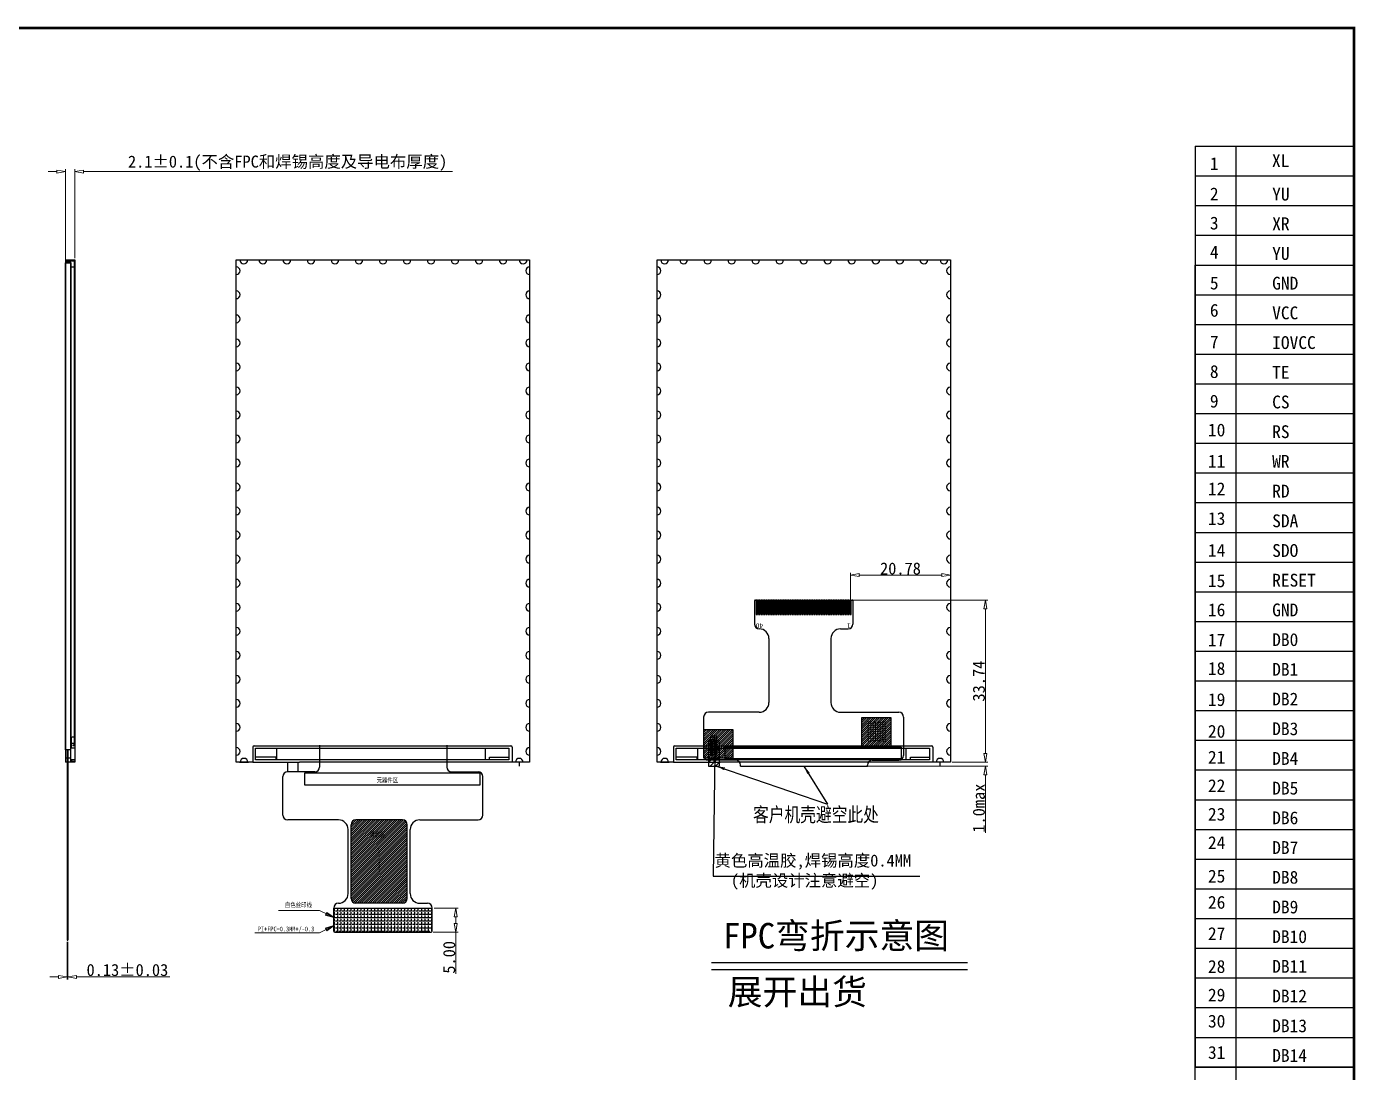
# Model space of a CAD drawing. Extents: x 976 to 1424, y -742 to -407.
# Drawn here: x 1146.9 to 1423.5, y -624.9 to -407.3 of the extents above; entities that cross this region are included whole.
import ezdxf

# ---------------------------------------------------------------- set-up
doc = ezdxf.new("R2010")
doc.units = 0
doc.header["$LTSCALE"] = 23.1
doc.header["$MEASUREMENT"] = 0
doc.layers.get('0').update_dxf_attribs({"linetype": 'CONTINUOUS'})
doc.layers.get('Defpoints').update_dxf_attribs({"linetype": 'CONTINUOUS'})
for name, color, linetype in [('bl', 7, 'CONTINUOUS'), ('DIM', 4, 'CONTINUOUS'), ('FPC 外形', 42, 'CONTINUOUS'), ('图框', 7, 'CONTINUOUS')]:
    doc.layers.add(name, color=color, linetype=linetype)
doc.layers.add('标注', color=3, linetype='CONTINUOUS', lineweight=9)
doc.styles.add('DIM', font='complex.shx')
doc.styles.add('ROMANS', font='')
doc.styles.get("Standard").update_dxf_attribs({"font": 'txt', "width": 0.8})
doc.styles.add('txt', font='txt.shx', dxfattribs={"width": 0.8})
doc.styles.add('仿宋', font='', dxfattribs={"height": 2.5})
doc.styles.add('宋', font='')
doc.styles.add('宋体', font='')
doc.styles.add('工程', font='gbenor.shx', dxfattribs={"width": 1.25, "bigfont": 'gbcbig.shx'})
doc.styles.get('ROMANS').set_extended_font_data('SimSun')
doc.styles.get('仿宋').set_extended_font_data('宋体')
doc.styles.get('宋').set_extended_font_data('宋体')
doc.styles.get('宋体').set_extended_font_data('宋体')
doc.dimstyles.new('BILL', dxfattribs={"dimtxt": 1.5, "dimasz": 1.5, "dimexe": 0.625, "dimexo": 0.625, "dimtad": 0, "dimzin": 1, "dimdsep": 46, "dimtxsty": 'ROMANS', "dimcen": 1, "dimclrd": 4, "dimclre": 4, "dimadec": 0, "dimazin": 0, "dimtfac": 1, "dimtmove": 0, "dimatfit": 3, "dimfxl": 0, "dimtolj": 1, "dimlwd": -1, "dimarcsym": 0})
doc.dimstyles.new('标准', dxfattribs={"dimtxt": 3, "dimasz": 1.8, "dimexe": 0.5, "dimexo": 0.4, "dimgap": 0.1, "dimtad": 1, "dimzin": 1, "dimdsep": 46, "dimtxsty": '工程', "dimblk": 'CLOSEDBLANK', "dimcen": 0.09, "dimclrd": 3, "dimclre": 3, "dimclrt": 3, "dimadec": 0, "dimazin": 0, "dimtfac": 1, "dimtofl": 0, "dimtmove": 0, "dimatfit": 3, "dimldrblk": 'CLOSEDBLANK', "dimfxl": 0, "dimtolj": 1, "dimlwd": 0, "dimlwe": 0, "dimarcsym": 0})
pattern_1 = [(45, (1450.7618, 2430.3391), (-0.561266, 0.561266), [])]

# ---------------------------------------------------------------- blocks, each defined once
blk = doc.blocks.new('_ClosedBlank')
at = {"color": 0, "linetype": 'ByBlock', "lineweight": -2}
for p, q in [((-1, 0.17), (0, 0)), ((-1, 0.17), (-1, -0.17)), ((0, 0), (-1, -0.17))]:
    blk.add_line(p, q, dxfattribs=at)
blk = doc.blocks.new('*D49')
at = {"lineweight": 0, "transparency": 16777216}
for p, q in [((1155.02, -455.92), (1155.02, -436.93)), ((1157.02, -455.42), (1157.02, -436.93)), ((1153.22, -437.43), (1151.42, -437.43)), ((1158.82, -437.43), (1235.56, -437.43))]:
    blk.add_line(p, q, dxfattribs=at)
at = {"layer": 'Defpoints', "color": 0, "transparency": 16777216}
for p in [(1155.02, -437.43), (1157.02, -455.82), (1155.02, -456.32)]:
    blk.add_point(p, dxfattribs=at)
at = {"lineweight": 0, "transparency": 16777216, "xscale": 1.8, "yscale": 1.8, "zscale": 1.8}
blk.add_blockref('_ClosedBlank', (1155.02, -437.43), dxfattribs=at)
at = {"lineweight": 0, "transparency": 16777216, "xscale": 1.8, "yscale": 1.8, "zscale": 1.8, "rotation": 180}
blk.add_blockref('_ClosedBlank', (1157.02, -437.43), dxfattribs=at)
at = {"transparency": 16777216, "insert": (1201.27, -435.68), "char_height": 2.5, "attachment_point": 5, "style": '仿宋'}
blk.add_mtext('\\A1;2.1%%p0.1(不含FPC和焊锡高度及导电布厚度)', dxfattribs=at)
blk = doc.blocks.new('*D36')
at = {"lineweight": 0, "transparency": 16777216}
for p, q in [((1346.49, -558.51), (1346.49, -556.71)), ((1321.63, -561.11), (1346.99, -561.11)), ((1339.67, -560.31), (1346.99, -560.31)), ((1346.49, -562.91), (1346.49, -575.02))]:
    blk.add_line(p, q, dxfattribs=at)
at = {"layer": 'Defpoints', "color": 0, "transparency": 16777216}
for p in [(1321.23, -561.11), (1339.27, -560.31), (1346.49, -561.11)]:
    blk.add_point(p, dxfattribs=at)
at = {"lineweight": 0, "transparency": 16777216, "xscale": 1.8, "yscale": 1.8, "zscale": 1.8}
for p, rotation in [((1346.49, -560.31), 270), ((1346.49, -561.11), 90)]:
    blk.add_blockref('_ClosedBlank', p, dxfattribs=dict(at, rotation=rotation))
at = {"transparency": 16777216, "insert": (1345.14, -569.87), "char_height": 2.5, "attachment_point": 5, "rotation": 90, "style": '仿宋'}
blk.add_mtext('\\A1;1.0max', dxfattribs=at)
blk = doc.blocks.new('*D40')
at = {"lineweight": 0, "transparency": 16777216}
for p, q in [((1155.41, -597.71), (1155.41, -605.5)), ((1155.54, -597.71), (1155.54, -605.5)), ((1153.61, -605), (1151.81, -605)), ((1157.34, -605), (1176.73, -605))]:
    blk.add_line(p, q, dxfattribs=at)
at = {"layer": 'Defpoints', "color": 0, "transparency": 16777216}
for p in [(1155.41, -597.31), (1155.54, -597.31), (1155.54, -605)]:
    blk.add_point(p, dxfattribs=at)
at = {"lineweight": 0, "transparency": 16777216, "xscale": 1.8, "yscale": 1.8, "zscale": 1.8}
blk.add_blockref('_ClosedBlank', (1155.41, -605), dxfattribs=at)
at = {"lineweight": 0, "transparency": 16777216, "xscale": 1.8, "yscale": 1.8, "zscale": 1.8, "rotation": 180}
blk.add_blockref('_ClosedBlank', (1155.54, -605), dxfattribs=at)
at = {"transparency": 16777216, "insert": (1167.93, -603.56), "char_height": 2.5, "attachment_point": 5, "style": '仿宋'}
blk.add_mtext('\\A1;0.13%%p0.03', dxfattribs=at)
blk = doc.blocks.new('*D120')
at = {"lineweight": 0, "transparency": 16777216}
for p, q in [((1231.77, -590.65), (1236.75, -590.65)), ((1236.25, -592.45), (1236.25, -593.85)), ((1231.57, -595.65), (1236.75, -595.65)), ((1236.25, -595.65), (1236.25, -604.37))]:
    blk.add_line(p, q, dxfattribs=at)
at = {"layer": 'Defpoints', "color": 0, "transparency": 16777216}
for p in [(1231.37, -590.65), (1236.25, -590.65), (1231.17, -595.65)]:
    blk.add_point(p, dxfattribs=at)
at = {"lineweight": 0, "transparency": 16777216, "xscale": 1.8, "yscale": 1.8, "zscale": 1.8}
for p, rotation in [((1236.25, -590.65), 90), ((1236.25, -595.65), 270)]:
    blk.add_blockref('_ClosedBlank', p, dxfattribs=dict(at, rotation=rotation))
at = {"transparency": 16777216, "insert": (1234.9, -600.91), "char_height": 2.5, "attachment_point": 5, "rotation": 90, "style": '仿宋'}
blk.add_mtext('\\A1;5.00', dxfattribs=at)
blk = doc.blocks.new('*D151')
at = {"lineweight": 0, "transparency": 16777216}
for p, q in [((1318.98, -526.57), (1346.99, -526.57)), ((1346.49, -528.37), (1346.49, -558.51)), ((1339.61, -560.31), (1346.99, -560.31))]:
    blk.add_line(p, q, dxfattribs=at)
at = {"layer": 'Defpoints', "color": 0, "transparency": 16777216}
for p in [(1318.58, -526.57), (1339.21, -560.31), (1346.49, -560.31)]:
    blk.add_point(p, dxfattribs=at)
at = {"lineweight": 0, "transparency": 16777216, "xscale": 1.8, "yscale": 1.8, "zscale": 1.8}
for p, rotation in [((1346.49, -526.57), 90), ((1346.49, -560.31), 270)]:
    blk.add_blockref('_ClosedBlank', p, dxfattribs=dict(at, rotation=rotation))
at = {"transparency": 16777216, "insert": (1345.14, -543.44), "char_height": 2.5, "attachment_point": 5, "rotation": 90, "style": '仿宋'}
blk.add_mtext('\\A1;33.74', dxfattribs=at)
blk = doc.blocks.new('*D152')
at = {"lineweight": 0, "transparency": 16777216}
for p, q in [((1318.43, -529.17), (1318.43, -520.88)), ((1320.23, -521.38), (1337.41, -521.38)), ((1339.21, -529.17), (1339.21, -520.88))]:
    blk.add_line(p, q, dxfattribs=at)
at = {"layer": 'Defpoints', "color": 0, "transparency": 16777216}
for p in [(1339.21, -521.38), (1318.43, -529.57), (1339.21, -529.57)]:
    blk.add_point(p, dxfattribs=at)
at = {"lineweight": 0, "transparency": 16777216, "xscale": 1.8, "yscale": 1.8, "zscale": 1.8, "rotation": 180}
blk.add_blockref('_ClosedBlank', (1318.43, -521.38), dxfattribs=at)
at = {"lineweight": 0, "transparency": 16777216, "xscale": 1.8, "yscale": 1.8, "zscale": 1.8}
blk.add_blockref('_ClosedBlank', (1339.21, -521.38), dxfattribs=at)
at = {"transparency": 16777216, "insert": (1328.82, -520.03), "char_height": 2.5, "attachment_point": 5, "style": '仿宋'}
blk.add_mtext('\\A1;20.78', dxfattribs=at)

msp = doc.modelspace()

# ---------------------------------------------------------------- hatches: boundary and pattern name
h = msp.add_hatch()
h.set_pattern_fill('ANSI31', color=256, scale=0.1)
h.set_pattern_definition([(45, (-55.78626, -1856.3553), (-0.224506403, 0.224506403), [])])
h.paths.add_polyline_path([(1320.804, -551.01), (1326.804, -551.01), (1326.804, -557.01), (1320.804, -557.01)])
h = msp.add_hatch()
h.set_pattern_fill('ANSI31', color=256, scale=0.1)
h.set_pattern_definition([(45, (-88.66074, -1858.845), (-0.224506403, 0.224506403), [])])
h.paths.add_polyline_path([(1287.93, -553.5), (1293.93, -553.5), (1293.93, -559.5), (1287.93, -559.5)])
at = {"linetype": 'ByBlock'}
h = msp.add_hatch(dxfattribs=at)
h.set_pattern_fill('ANSI31', color=256, scale=0.1)
h.set_pattern_definition([(45, (-3336.44462, -2388.01667), (-0.224506403, 0.224506403), [])])
h.paths.add_polyline_path([(1218.017, -576.465), (1221.93, -576.465), (1221.93, -574.543), (1218.017, -574.543)], flags=24)
edge = h.paths.add_edge_path()
edge.add_arc((1215.467, -573.311), 1, 90, 180)
edge.add_line((1214.467, -573.311), (1214.467, -588.651))
edge.add_arc((1215.467, -588.651), 1, 180, 270)
edge.add_line((1215.467, -589.651), (1225.179, -589.651))
edge.add_arc((1225.179, -588.651), 1, 270, 360)
edge.add_line((1226.179, -588.651), (1226.179, -573.311))
edge.add_arc((1225.179, -573.311), 1, 360, 450)
edge.add_line((1225.179, -572.311), (1215.467, -572.311))
at = {"linetype": 'Continuous'}
h = msp.add_hatch(dxfattribs=at)
h.set_pattern_fill('ANGLE', color=256, scale=0.1, angle=360, style=0)
h.set_pattern_definition([(180, (5232.2791, -1098.42975), (2e-16, 0.6985), [0.508, -0.1905]), (90, (5232.2791, -1098.42975), (0.6985, -1e-16), [0.508, -0.1905])])
edge = h.paths.add_edge_path()
edge.add_line((1231.367, -590.651), (1231.367, -595.447))
edge.add_arc((1228.208, -573.652), 22.023, 267.291, 278.24783, ccw=False)
edge.add_line((1227.167, -595.651), (1215.067, -595.651))
edge.add_arc((1213.983, -574.539), 21.14, 261.52257, 272.93861, ccw=False)
edge.add_line((1210.867, -595.447), (1210.867, -590.651))
edge.add_line((1210.867, -590.651), (1231.367, -590.651))
at = {"layer": 'bl'}
h = msp.add_hatch(dxfattribs=at)
h.set_pattern_fill('ANSI31', color=3, scale=0.25, style=0)
h.set_pattern_definition(pattern_1)
h.paths.add_polyline_path([(1289.352, -557.621), (1288.852, -557.621), (1288.852, -556.121, -0.4142136), (1289.152, -555.821), (1289.297, -555.821, 0.1688804), (1289.352, -555.979), (1289.352, -556.262, 0.3476767), (1289.352, -556.579)])
h = msp.add_hatch(dxfattribs=at)
h.set_pattern_fill('ANSI31', color=3, scale=0.25, style=0)
h.set_pattern_definition(pattern_1)
h.paths.add_polyline_path([(1290.152, -557.621), (1289.752, -557.621), (1289.752, -556.579, 0.3476767), (1289.752, -556.262), (1289.752, -555.979, 0.1688804), (1289.807, -555.821), (1290.097, -555.821, 0.1688804), (1290.152, -555.979), (1290.152, -556.662, 0.3476767), (1290.152, -556.979)])
h = msp.add_hatch(dxfattribs=at)
h.set_pattern_fill('ANSI31', color=3, scale=0.25, style=0)
h.set_pattern_definition(pattern_1)
h.paths.add_polyline_path([(1290.552, -556.979, 0.3476767), (1290.552, -556.662), (1290.552, -555.979, 0.1688804), (1290.607, -555.821), (1290.752, -555.821, -0.4142136), (1291.052, -556.121), (1291.052, -557.621), (1290.552, -557.621)])
h = msp.add_hatch(dxfattribs=at)
h.set_pattern_fill('ANSI31', color=3, scale=0.25, style=0)
h.set_pattern_definition(pattern_1)
h.paths.add_polyline_path([(1291.052, -561.111), (1288.852, -561.111), (1288.852, -559.477), (1291.052, -559.477)])
at = {"layer": 'DIM'}
h = msp.add_hatch(color=30, dxfattribs=at)
h.paths.add_polyline_path([(1289.752, -558.421), (1289.352, -558.421), (1289.352, -556.579, -0.3476767), (1289.352, -556.262), (1289.352, -555.979, -0.1688804), (1289.297, -555.821), (1289.427, -555.821, 1), (1289.677, -555.821), (1289.807, -555.821, -0.1688804), (1289.752, -555.979), (1289.752, -556.262, -0.3476767), (1289.752, -556.579)])
h.paths.add_polyline_path([(1289.677, -556.421, 1), (1289.427, -556.421, 1)], flags=16)
h = msp.add_hatch(color=30, dxfattribs=at)
h.paths.add_polyline_path([(1290.152, -556.979, -0.3476767), (1290.152, -556.662), (1290.152, -555.979, -0.1688804), (1290.097, -555.821), (1290.227, -555.821, 1), (1290.477, -555.821), (1290.607, -555.821, -0.1688804), (1290.552, -555.979), (1290.552, -556.662, -0.3476767), (1290.552, -556.979), (1290.552, -558.421), (1290.152, -558.421)])
h.paths.add_polyline_path([(1290.477, -556.821, 1), (1290.227, -556.821, 1)], flags=16)

# ---------------------------------------------------------------- linework, layer by layer
at = {"linetype": 'ByBlock'}
for p, q in [((1390.171, -432.148), (1390.171, -623.736)), ((1390.171, -432.148), (1423.231, -432.148)), ((1398.625, -432.148), (1398.625, -679.617)), ((1390.171, -438.328), (1423.231, -438.328)), ((1390.171, -444.509), (1423.231, -444.509)), ((1390.171, -450.689), (1423.231, -450.689)), ((1390.171, -456.869), (1423.231, -456.869)), ((1390.171, -456.869), (1423.231, -456.869)), ((1390.171, -679.617), (1390.171, -456.869)), ((1390.171, -463.049), (1423.231, -463.049)), ((1390.171, -469.23), (1423.231, -469.23)), ((1390.171, -475.41), (1423.231, -475.41)), ((1390.171, -481.59), (1423.231, -481.59)), ((1390.171, -487.77), (1423.231, -487.77)), ((1390.171, -493.951), (1423.231, -493.951)), ((1390.171, -500.131), (1423.231, -500.131)), ((1390.171, -506.311), (1423.231, -506.311)), ((1390.171, -512.491), (1423.231, -512.491)), ((1390.171, -518.672), (1423.231, -518.672)), ((1390.171, -524.852), (1423.231, -524.852)), ((1390.171, -531.032), (1423.231, -531.032)), ((1390.171, -537.212), (1423.231, -537.212)), ((1390.171, -543.393), (1423.231, -543.393)), ((1390.171, -549.573), (1423.231, -549.573)), ((1390.171, -555.753), (1423.231, -555.753)), ((1390.171, -561.933), (1423.231, -561.933)), ((1390.171, -568.114), (1423.231, -568.114)), ((1225.179, -572.311), (1215.467, -572.311)), ((1390.171, -574.294), (1423.231, -574.294)), ((1390.171, -580.474), (1423.231, -580.474)), ((1390.171, -586.654), (1423.231, -586.654)), ((1225.179, -589.651), (1215.467, -589.651)), ((1390.171, -592.835), (1423.231, -592.835)), ((1390.171, -599.015), (1423.231, -599.015)), ((1390.171, -599.015), (1423.231, -599.015)), ((1390.171, -605.195), (1423.231, -605.195)), ((1390.171, -611.375), (1423.231, -611.375)), ((1390.171, -617.556), (1423.231, -617.556)), ((1390.171, -623.736), (1423.231, -623.736)), ((1423.231, -623.736), (1390.171, -623.736))]:
    msp.add_line(p, q, dxfattribs=at)
for p, q in [((1404.534, -432.148), (1423.231, -432.148)), ((1405.26, -432.168), (1423.231, -432.168)), ((1155.018, -455.821), (1155.018, -560.311)), ((1155.018, -455.821), (1155.218, -455.821)), ((1156.128, -456.321), (1155.018, -456.321)), ((1156.068, -456.321), (1156.068, -554.621)), ((1156.128, -456.321), (1156.128, -554.621)), ((1156.868, -457.321), (1156.128, -457.321)), ((1156.128, -554.621), (1156.058, -555.121)), ((1156.058, -555.121), (1156.058, -560.161)), ((1156.238, -555.121), (1156.238, -557.401)), ((1156.868, -555.121), (1156.238, -555.121)), ((1157.018, -557.401), (1156.058, -557.401)), ((1156.868, -556.421), (1156.238, -556.421)), ((1157.018, -556.901), (1157.018, -560.311)), ((1194.587, -559.801), (1194.587, -557.401)), ((1194.587, -557.401), (1247.317, -557.401)), ((1247.317, -557.401), (1247.317, -559.801)), ((1282.154, -559.801), (1282.154, -557.401)), ((1282.154, -557.401), (1334.884, -557.401)), ((1334.884, -557.401), (1334.884, -559.801)), ((1156.058, -559.471), (1155.018, -559.471)), ((1157.018, -560.311), (1155.018, -560.311)), ((1157.018, -560.311), (1155.018, -560.311)), ((1157.018, -560.161), (1156.058, -560.161)), ((1156.308, -559.801), (1156.308, -560.311)), ((1157.018, -559.801), (1156.308, -559.801)), ((1249.468, -560.311), (1249.468, -561.111)), ((1337.036, -560.311), (1337.036, -561.111)), ((1289.512, -601.973), (1342.772, -601.973)), ((1289.512, -603.411), (1342.772, -603.411))]:
    msp.add_line(p, q)
at = {"color": 0}
for p, q in [((1194.012, -560.311), (1203.727, -560.311)), ((1198.922, -559.271), (1194.587, -559.271)), ((1247.317, -559.801), (1194.587, -559.801)), ((1203.727, -560.211), (1237.987, -560.211)), ((1203.727, -560.311), (1203.727, -560.211)), ((1248.017, -560.311), (1237.987, -560.311)), ((1243.312, -559.801), (1243.312, -559.271)), ((1243.312, -559.271), (1247.317, -559.271)), ((1281.58, -560.311), (1291.294, -560.311)), ((1286.489, -559.271), (1282.154, -559.271)), ((1334.884, -559.801), (1282.154, -559.801)), ((1291.294, -560.211), (1325.554, -560.211)), ((1291.294, -560.311), (1291.294, -560.211)), ((1335.584, -560.311), (1325.554, -560.311)), ((1330.879, -559.801), (1330.879, -559.271)), ((1330.879, -559.271), (1334.884, -559.271))]:
    msp.add_line(p, q, dxfattribs=at)
at = {"linetype": 'Continuous'}
for p, q in [((1214.467, -588.651), (1214.467, -573.311)), ((1226.179, -588.651), (1226.179, -573.311)), ((1210.867, -590.651), (1231.367, -590.651))]:
    msp.add_line(p, q, dxfattribs=at)
for points in [[(1320.804, -551.01), (1326.804, -551.01), (1326.804, -557.01), (1320.804, -557.01)], [(1287.93, -553.5), (1293.93, -553.5), (1293.93, -559.5), (1287.93, -559.5)], [(1199.061, -557.401), (1242.388, -557.401), (1242.388, -559.801), (1199.061, -559.801)], [(1286.628, -557.401), (1329.956, -557.401), (1329.956, -559.801), (1286.628, -559.801)]]:
    msp.add_lwpolyline(points, close=True)
at = {"color": 4}
for points in [[(1292.321, -557.201), (1328.935, -557.201), (1328.935, -559.601), (1292.321, -559.601)], [(1204.753, -565.021), (1241.367, -565.021), (1241.367, -562.621), (1204.753, -562.621)]]:
    msp.add_lwpolyline(points, close=True, dxfattribs=at)
at = {"color": 0}
for points in [[(1237.987, -560.311), (1237.987, -560.211)], [(1237.987, -560.311), (1237.987, -560.211)], [(1325.554, -560.311), (1325.554, -560.211)], [(1325.554, -560.311), (1325.554, -560.211)]]:
    msp.add_lwpolyline(points, dxfattribs=at)
at = {"const_width": 0.2}
msp.add_lwpolyline([(1210.867, -592.651), (1231.367, -592.651)], dxfattribs=at)
at = {"linetype": 'ByBlock'}
for centre, start, end in [((1215.467, -573.311), 90, 180), ((1225.179, -573.311), 0, 90), ((1215.467, -588.651), 180, 270), ((1225.179, -588.651), 270, 360)]:
    msp.add_arc(centre, 1, start, end, dxfattribs=at)
at = {"layer": 'bl', "color": 4}
for p, q in [((1155.218, -455.821), (1155.218, -455.971)), ((1155.218, -455.821), (1157.018, -455.821)), ((1155.218, -455.971), (1156.868, -455.971)), ((1156.868, -455.971), (1156.868, -556.751)), ((1157.018, -455.821), (1157.018, -556.901)), ((1190.587, -560.311), (1190.587, -455.821)), ((1190.587, -455.821), (1251.647, -455.821)), ((1251.647, -455.821), (1251.647, -560.311)), ((1278.154, -560.311), (1278.154, -455.821)), ((1278.154, -455.821), (1339.214, -455.821)), ((1339.214, -455.821), (1339.214, -560.311)), ((1156.868, -556.751), (1156.553, -556.751)), ((1156.553, -556.751), (1156.553, -556.901)), ((1157.018, -556.901), (1156.553, -556.901)), ((1194.012, -557.201), (1194.012, -560.311)), ((1194.312, -556.901), (1247.717, -556.901)), ((1248.017, -557.201), (1248.017, -560.311)), ((1281.58, -557.201), (1281.58, -560.311)), ((1281.88, -556.901), (1335.284, -556.901)), ((1335.584, -557.201), (1335.584, -560.311)), ((1194.012, -560.311), (1190.587, -560.311)), ((1194.012, -560.311), (1191.087, -560.311)), ((1191.287, -560.311), (1193.117, -560.311)), ((1194.012, -560.311), (1191.617, -560.311)), ((1251.647, -560.311), (1248.017, -560.311)), ((1281.58, -560.311), (1278.154, -560.311)), ((1281.58, -560.311), (1278.654, -560.311)), ((1278.854, -560.311), (1280.684, -560.311)), ((1281.58, -560.311), (1279.184, -560.311)), ((1339.214, -560.311), (1335.584, -560.311))]:
    msp.add_line(p, q, dxfattribs=at)
at = {"layer": 'bl', "color": 3}
for p, q in [((1288.852, -557.371), (1291.052, -557.371)), ((1288.852, -557.621), (1291.052, -557.621)), ((1288.852, -559.477), (1291.052, -559.477))]:
    msp.add_line(p, q, dxfattribs=at)
at = {"layer": 'bl'}
for p, q in [((1198.922, -559.801), (1198.922, -559.271)), ((1243.312, -559.801), (1243.312, -559.271)), ((1286.489, -559.801), (1286.489, -559.271)), ((1330.879, -559.801), (1330.879, -559.271))]:
    msp.add_line(p, q, dxfattribs=at)
at = {"layer": 'bl', "color": 4}
for centre, radius, start, end in [((1192.153, -455.821), 0.8, 180, 0), ((1196.117, -455.821), 0.8, 180, 0), ((1201.117, -455.821), 0.8, 180, 0), ((1206.117, -455.821), 0.8, 180, 0), ((1211.117, -455.821), 0.8, 180, 0), ((1216.117, -455.821), 0.8, 180, 0), ((1221.117, -455.821), 0.8, 180, 0), ((1226.117, -455.821), 0.8, 180, 0), ((1231.117, -455.821), 0.8, 180, 0), ((1236.117, -455.821), 0.8, 180, 0), ((1241.117, -455.821), 0.8, 180, 0), ((1246.117, -455.821), 0.8, 180, 0), ((1250.292, -455.821), 0.8, 180, 0), ((1279.721, -455.821), 0.8, 180, 0), ((1283.684, -455.821), 0.8, 180, 0), ((1288.684, -455.821), 0.8, 180, 0), ((1293.684, -455.821), 0.8, 180, 0), ((1298.684, -455.821), 0.8, 180, 0), ((1303.684, -455.821), 0.8, 180, 0), ((1308.684, -455.821), 0.8, 180, 0), ((1313.684, -455.821), 0.8, 180, 0), ((1318.684, -455.821), 0.8, 180, 0), ((1323.684, -455.821), 0.8, 180, 0), ((1328.684, -455.821), 0.8, 180, 0), ((1333.684, -455.821), 0.8, 180, 0), ((1337.86, -455.821), 0.8, 180, 0), ((1190.587, -458.066), 0.8, 270, 90), ((1251.647, -458.066), 0.8, 90, 270), ((1278.154, -458.066), 0.8, 270, 90), ((1339.214, -458.066), 0.8, 90, 270), ((1190.587, -463.066), 0.8, 270, 90), ((1251.647, -463.066), 0.8, 90, 270), ((1278.154, -463.066), 0.8, 270, 90), ((1339.214, -463.066), 0.8, 90, 270), ((1190.587, -468.066), 0.8, 270, 90), ((1251.647, -468.066), 0.8, 90, 270), ((1278.154, -468.066), 0.8, 270, 90), ((1339.214, -468.066), 0.8, 90, 270), ((1190.587, -473.066), 0.8, 270, 90), ((1251.647, -473.066), 0.8, 90, 270), ((1278.154, -473.066), 0.8, 270, 90), ((1339.214, -473.066), 0.8, 90, 270), ((1190.587, -478.066), 0.8, 270, 90), ((1251.647, -478.066), 0.8, 90, 270), ((1278.154, -478.066), 0.8, 270, 90), ((1339.214, -478.066), 0.8, 90, 270), ((1190.587, -483.066), 0.8, 270, 90), ((1251.647, -483.066), 0.8, 90, 270), ((1278.154, -483.066), 0.8, 270, 90), ((1339.214, -483.066), 0.8, 90, 270), ((1190.587, -488.066), 0.8, 270, 90), ((1251.647, -488.066), 0.8, 90, 270), ((1278.154, -488.066), 0.8, 270, 90), ((1339.214, -488.066), 0.8, 90, 270), ((1190.587, -493.066), 0.8, 270, 90), ((1251.647, -493.066), 0.8, 90, 270), ((1278.154, -493.066), 0.8, 270, 90), ((1339.214, -493.066), 0.8, 90, 270), ((1190.587, -498.066), 0.8, 270, 90), ((1251.647, -498.066), 0.8, 90, 270), ((1278.154, -498.066), 0.8, 270, 90), ((1339.214, -498.066), 0.8, 90, 270), ((1190.587, -503.066), 0.8, 270, 90), ((1251.647, -503.066), 0.8, 90, 270), ((1278.154, -503.066), 0.8, 270, 90), ((1339.214, -503.066), 0.8, 90, 270), ((1190.587, -508.066), 0.8, 270, 90), ((1251.647, -508.066), 0.8, 90, 270), ((1278.154, -508.066), 0.8, 270, 90), ((1339.214, -508.066), 0.8, 90, 270), ((1190.587, -513.066), 0.8, 270, 90), ((1251.647, -513.066), 0.8, 90, 270), ((1278.154, -513.066), 0.8, 270, 90), ((1339.214, -513.066), 0.8, 90, 270), ((1190.587, -518.066), 0.8, 270, 90), ((1251.647, -518.066), 0.8, 90, 270), ((1278.154, -518.066), 0.8, 270, 90), ((1339.214, -518.066), 0.8, 90, 270), ((1190.587, -523.066), 0.8, 270, 90), ((1251.647, -523.066), 0.8, 90, 270), ((1278.154, -523.066), 0.8, 270, 90), ((1339.214, -523.066), 0.8, 90, 270), ((1190.587, -528.066), 0.8, 270, 90), ((1251.647, -528.066), 0.8, 90, 270), ((1278.154, -528.066), 0.8, 270, 90), ((1339.214, -528.066), 0.8, 90, 270), ((1190.587, -533.066), 0.8, 270, 90), ((1251.647, -533.066), 0.8, 90, 270), ((1278.154, -533.066), 0.8, 270, 90), ((1339.214, -533.066), 0.8, 90, 270), ((1190.587, -538.066), 0.8, 270, 90), ((1251.647, -538.066), 0.8, 90, 270), ((1278.154, -538.066), 0.8, 270, 90), ((1339.214, -538.066), 0.8, 90, 270), ((1190.587, -543.066), 0.8, 270, 90), ((1251.647, -543.066), 0.8, 90, 270), ((1278.154, -543.066), 0.8, 270, 90), ((1339.214, -543.066), 0.8, 90, 270), ((1190.587, -548.066), 0.8, 270, 90), ((1251.647, -548.066), 0.8, 90, 270), ((1278.154, -548.066), 0.8, 270, 90), ((1339.214, -548.066), 0.8, 90, 270), ((1190.587, -553.066), 0.8, 270, 90), ((1251.647, -553.066), 0.8, 90, 270), ((1278.154, -553.066), 0.8, 270, 90), ((1339.214, -553.066), 0.8, 90, 270), ((1190.587, -558.066), 0.8, 270, 90), ((1194.312, -557.201), 0.3, 90, 180), ((1247.717, -557.201), 0.3, 0, 90), ((1251.647, -558.066), 0.8, 90, 270), ((1278.154, -558.066), 0.8, 270, 90), ((1281.88, -557.201), 0.3, 90, 180), ((1335.284, -557.201), 0.3, 0, 90), ((1339.214, -558.066), 0.8, 90, 270), ((1192.202, -560.311), 0.8, 0, 180), ((1249.482, -560.311), 0.8, 0, 180), ((1279.769, -560.311), 0.8, 0, 180), ((1337.049, -560.311), 0.8, 0, 180)]:
    msp.add_arc(centre, radius, start, end, dxfattribs=at)
at = {"layer": 'DIM', "color": 30}
for p, q in [((1289.152, -555.821), (1289.427, -555.821)), ((1289.427, -555.821), (1289.352, -555.821)), ((1289.807, -555.821), (1289.677, -555.821)), ((1289.677, -555.821), (1290.227, -555.821)), ((1289.807, -555.821), (1290.097, -555.821)), ((1290.227, -555.821), (1290.097, -555.821)), ((1290.602, -555.821), (1290.477, -555.821)), ((1290.477, -555.821), (1290.752, -555.821)), ((1155.408, -557.721), (1155.408, -597.307)), ((1155.538, -557.721), (1155.538, -597.307)), ((1207.942, -556.771), (1207.942, -561.311)), ((1234.392, -556.771), (1234.392, -561.311)), ((1288.852, -556.121), (1288.852, -561.111)), ((1289.352, -555.979), (1289.352, -556.262)), ((1289.352, -556.579), (1289.352, -558.421)), ((1289.352, -558.421), (1289.752, -558.421)), ((1289.752, -556.262), (1289.752, -555.979)), ((1289.752, -558.421), (1289.752, -556.579)), ((1290.152, -555.979), (1290.152, -556.662)), ((1290.152, -556.979), (1290.152, -558.421)), ((1290.152, -558.421), (1290.552, -558.421)), ((1290.552, -556.662), (1290.552, -555.979)), ((1290.552, -558.421), (1290.552, -556.979)), ((1291.052, -556.121), (1291.052, -561.111)), ((1201.284, -562.311), (1201.284, -560.311)), ((1203.484, -562.311), (1203.484, -560.311)), ((1294.509, -559.911), (1288.852, -559.911)), ((1288.852, -561.111), (1291.052, -561.111)), ((1295.509, -561.111), (1295.509, -560.911)), ((1295.509, -561.111), (1321.959, -561.111)), ((1321.959, -561.111), (1321.959, -560.911)), ((1322.959, -559.911), (1328.474, -559.911)), ((1206.942, -562.311), (1201.284, -562.311)), ((1235.392, -562.311), (1240.907, -562.311)), ((1155.408, -597.307), (1155.538, -597.307))]:
    msp.add_line(p, q, dxfattribs=at)
at = {"layer": 'DIM', "color": 6}
for points in [[(1155.018, -456.421), (1156.058, -456.421), (1156.058, -557.721), (1155.018, -557.721)], [(1289.752, -558.821), (1289.352, -558.821), (1289.352, -554.821), (1289.752, -554.821)], [(1290.552, -558.821), (1290.152, -558.821), (1290.152, -554.821), (1290.552, -554.821)]]:
    msp.add_lwpolyline(points, close=True, dxfattribs=at)
at = {"layer": 'DIM', "color": 30}
for points in [[(1289.152, -555.821), (1289.427, -555.821)], [(1289.677, -555.821), (1290.227, -555.821)], [(1290.477, -555.821), (1290.752, -555.821)]]:
    msp.add_lwpolyline(points, dxfattribs=at)
for centre in [(1289.552, -556.421), (1290.352, -556.821)]:
    msp.add_circle(centre, 0.125, dxfattribs=at)
for centre, radius, start, end in [((1289.152, -556.121), 0.3, 90, 180), ((1289.552, -555.821), 0.255, 180, 218.34275), ((1289.552, -555.821), 0.125, 180, 0), ((1289.552, -555.821), 0.255, 321.65725, 0), ((1290.352, -555.821), 0.255, 180, 218.34275), ((1290.352, -555.821), 0.125, 180, 0), ((1290.352, -555.821), 0.255, 321.65725, 0), ((1290.752, -556.121), 0.3, 0, 90), ((1289.552, -556.421), 0.255, 141.65725, 218.34275), ((1289.552, -556.421), 0.255, 321.65725, 38.34275), ((1290.352, -556.821), 0.255, 141.65725, 218.34275), ((1290.352, -556.821), 0.255, 321.65725, 38.34275), ((1206.942, -561.311), 1, 270, 0), ((1235.392, -561.311), 1, 180, 270), ((1288.852, -558.911), 1, 180, 270), ((1294.509, -560.911), 1, 0, 90), ((1322.959, -560.911), 1, 90, 180), ((1328.474, -558.911), 1, 270, 0), ((1201.284, -563.311), 1, 90, 180), ((1240.907, -563.311), 1, 0, 90)]:
    msp.add_arc(centre, radius, start, end, dxfattribs=at)
at = {"layer": 'FPC 外形', "linetype": 'Continuous'}
for p, q in [((1298.434, -526.771), (1298.434, -531.571)), ((1298.634, -526.571), (1318.734, -526.571)), ((1318.934, -526.771), (1318.934, -531.571)), ((1316.347, -532.571), (1317.934, -532.571)), ((1301.434, -534.571), (1301.434, -547.911)), ((1314.347, -534.571), (1314.347, -547.911)), ((1299.434, -549.911), (1288.852, -549.911)), ((1316.347, -549.911), (1328.474, -549.911)), ((1287.852, -550.911), (1287.852, -558.911)), ((1329.474, -550.911), (1329.474, -558.911)), ((1200.284, -571.311), (1200.284, -563.311)), ((1241.907, -571.311), (1241.907, -563.311)), ((1211.867, -572.311), (1201.284, -572.311)), ((1228.779, -572.311), (1240.907, -572.311)), ((1213.867, -587.651), (1213.867, -574.311)), ((1226.779, -587.651), (1226.779, -574.311)), ((1210.867, -595.451), (1210.867, -590.651)), ((1228.779, -589.651), (1230.367, -589.651)), ((1231.367, -595.451), (1231.367, -590.651)), ((1211.067, -595.651), (1231.167, -595.651))]:
    msp.add_line(p, q, dxfattribs=at)
for points in [[(1298.784, -529.571), (1299.084, -529.571), (1299.084, -526.571), (1298.784, -526.571)], [(1299.284, -529.571), (1299.584, -529.571), (1299.584, -526.571), (1299.284, -526.571)], [(1299.784, -529.571), (1300.084, -529.571), (1300.084, -526.571), (1299.784, -526.571)], [(1300.284, -529.571), (1300.584, -529.571), (1300.584, -526.571), (1300.284, -526.571)], [(1300.784, -529.571), (1301.084, -529.571), (1301.084, -526.571), (1300.784, -526.571)], [(1301.284, -529.571), (1301.584, -529.571), (1301.584, -526.571), (1301.284, -526.571)], [(1301.784, -529.571), (1302.084, -529.571), (1302.084, -526.571), (1301.784, -526.571)], [(1302.284, -529.571), (1302.584, -529.571), (1302.584, -526.571), (1302.284, -526.571)], [(1302.784, -529.571), (1303.084, -529.571), (1303.084, -526.571), (1302.784, -526.571)], [(1303.284, -529.571), (1303.584, -529.571), (1303.584, -526.571), (1303.284, -526.571)], [(1303.784, -529.571), (1304.084, -529.571), (1304.084, -526.571), (1303.784, -526.571)], [(1304.284, -529.571), (1304.584, -529.571), (1304.584, -526.571), (1304.284, -526.571)], [(1304.784, -529.571), (1305.084, -529.571), (1305.084, -526.571), (1304.784, -526.571)], [(1305.284, -529.571), (1305.584, -529.571), (1305.584, -526.571), (1305.284, -526.571)], [(1305.784, -529.571), (1306.084, -529.571), (1306.084, -526.571), (1305.784, -526.571)], [(1306.284, -529.571), (1306.584, -529.571), (1306.584, -526.571), (1306.284, -526.571)], [(1306.784, -529.571), (1307.084, -529.571), (1307.084, -526.571), (1306.784, -526.571)], [(1307.284, -529.571), (1307.584, -529.571), (1307.584, -526.571), (1307.284, -526.571)], [(1307.784, -529.571), (1308.084, -529.571), (1308.084, -526.571), (1307.784, -526.571)], [(1308.284, -529.571), (1308.584, -529.571), (1308.584, -526.571), (1308.284, -526.571)], [(1308.784, -529.571), (1309.084, -529.571), (1309.084, -526.571), (1308.784, -526.571)], [(1309.284, -529.571), (1309.584, -529.571), (1309.584, -526.571), (1309.284, -526.571)], [(1309.784, -529.571), (1310.084, -529.571), (1310.084, -526.571), (1309.784, -526.571)], [(1310.284, -529.571), (1310.584, -529.571), (1310.584, -526.571), (1310.284, -526.571)], [(1310.784, -529.571), (1311.084, -529.571), (1311.084, -526.571), (1310.784, -526.571)], [(1311.284, -529.571), (1311.584, -529.571), (1311.584, -526.571), (1311.284, -526.571)], [(1311.784, -529.571), (1312.084, -529.571), (1312.084, -526.571), (1311.784, -526.571)], [(1312.284, -529.571), (1312.584, -529.571), (1312.584, -526.571), (1312.284, -526.571)], [(1312.784, -529.571), (1313.084, -529.571), (1313.084, -526.571), (1312.784, -526.571)], [(1313.284, -529.571), (1313.584, -529.571), (1313.584, -526.571), (1313.284, -526.571)], [(1313.784, -529.571), (1314.084, -529.571), (1314.084, -526.571), (1313.784, -526.571)], [(1314.284, -529.571), (1314.584, -529.571), (1314.584, -526.571), (1314.284, -526.571)], [(1314.784, -529.571), (1315.084, -529.571), (1315.084, -526.571), (1314.784, -526.571)], [(1315.284, -529.571), (1315.584, -529.571), (1315.584, -526.571), (1315.284, -526.571)], [(1315.784, -529.571), (1316.084, -529.571), (1316.084, -526.571), (1315.784, -526.571)], [(1316.284, -529.571), (1316.584, -529.571), (1316.584, -526.571), (1316.284, -526.571)], [(1316.784, -529.571), (1317.084, -529.571), (1317.084, -526.571), (1316.784, -526.571)], [(1317.284, -529.571), (1317.584, -529.571), (1317.584, -526.571), (1317.284, -526.571)], [(1317.784, -529.571), (1318.084, -529.571), (1318.084, -526.571), (1317.784, -526.571)], [(1318.284, -529.571), (1318.584, -529.571), (1318.584, -526.571), (1318.284, -526.571)]]:
    msp.add_lwpolyline(points, close=True, dxfattribs=at)
for centre, radius, start, end in [((1298.634, -526.771), 0.2, 90, 180), ((1318.734, -526.771), 0.2, 0, 90), ((1299.434, -531.571), 1, 180, 269.99993), ((1299.434, -534.571), 2, 0, 89.99993), ((1316.347, -534.571), 2, 90, 180), ((1317.934, -531.571), 1, 270, 0), ((1288.852, -550.911), 1, 90, 180), ((1299.434, -547.911), 2, 270, 0), ((1316.347, -547.911), 2, 180, 270), ((1328.474, -550.911), 1, 0, 90), ((1201.284, -571.311), 1, 180, 270), ((1211.867, -574.311), 2, 0, 90), ((1228.779, -574.311), 2, 90, 180), ((1240.907, -571.311), 1, 270, 360), ((1211.867, -587.651), 2, 270.00007, 360), ((1228.779, -587.651), 2, 180, 270), ((1211.867, -590.651), 1, 90.00007, 180), ((1230.367, -590.651), 1, 360, 90), ((1211.067, -595.451), 0.2, 180, 270), ((1231.167, -595.451), 0.2, 270, 0)]:
    msp.add_arc(centre, radius, start, end, dxfattribs=at)
at = {"layer": '图框', "color": 7, "const_width": 0.543}
msp.add_lwpolyline([(978.285, -739.946), (978.285, -407.528), (1423.231, -407.528), (1423.231, -739.946)], close=True, dxfattribs=at)
msp.add_lwpolyline([(978.285, -739.946), (978.285, -407.528), (1423.231, -407.528), (1423.231, -739.946)], close=True, dxfattribs=at)
at = {"layer": '标注'}
for points in [[(1322.624, -555.911), (1322.124, -555.911), (1322.124, -551.911), (1322.624, -551.911)], [(1323.624, -555.911), (1323.124, -555.911), (1323.124, -551.911), (1323.624, -551.911)], [(1324.624, -555.911), (1324.124, -555.911), (1324.124, -551.911), (1324.624, -551.911)], [(1325.624, -555.911), (1325.124, -555.911), (1325.124, -551.911), (1325.624, -551.911)]]:
    msp.add_lwpolyline(points, close=True, dxfattribs=at)

# ---------------------------------------------------------------- texts
for s, p in [('XL', (1406.13, -436.471)), ('YU', (1406.176, -443.435)), ('XR', (1406.176, -449.615)), ('YU', (1406.176, -455.795)), ('GND', (1406.176, -461.975)), ('VCC', (1406.176, -468.156)), ('IOVCC', (1406.176, -474.336)), ('TE', (1406.176, -480.516)), ('CS', (1406.176, -486.696)), ('RS', (1406.176, -492.877)), ('WR', (1406.176, -499.057)), ('RD', (1406.176, -505.237)), ('SDA', (1406.176, -511.417)), ('SDO', (1406.176, -517.598)), ('RESET', (1406.176, -523.778)), ('GND', (1406.176, -529.958)), ('DB0', (1406.176, -536.138)), ('DB1', (1406.176, -542.319)), ('DB2', (1406.176, -548.499)), ('DB3', (1406.176, -554.679)), ('DB4', (1406.176, -560.859)), ('DB5', (1406.176, -567.04)), ('DB6', (1406.176, -573.22)), ('DB7', (1406.176, -579.4)), ('DB8', (1406.176, -585.58)), ('DB9', (1406.176, -591.761)), ('DB10', (1406.176, -597.941)), ('DB11', (1406.176, -604.121)), ('DB12', (1406.176, -610.301)), ('DB13', (1406.176, -616.482)), ('DB14', (1406.176, -622.662))]:
    msp.add_text(s, height=2.6654).set_placement(p)
at = {"linetype": 'ByBlock'}
for s, height, p in [('1', 2.665, (1393.212, -437.115)), ('2', 2.665, (1393.212, -443.415)), ('3', 2.665, (1393.212, -449.466)), ('4', 2.665, (1393.212, -455.518)), ('5', 2.665, (1393.212, -461.942)), ('6', 2.665, (1393.212, -467.62)), ('7', 2.665, (1393.212, -474.214)), ('8', 2.665, (1393.212, -480.36)), ('9', 2.665, (1393.212, -486.519)), ('10', 2.6654, (1392.809, -492.523)), ('11', 2.6654, (1392.809, -498.995)), ('12', 2.6654, (1392.809, -504.768)), ('13', 2.6654, (1392.809, -510.949)), ('14', 2.6654, (1392.809, -517.554)), ('15', 2.6654, (1392.809, -523.888)), ('16', 2.6654, (1392.809, -529.943)), ('17', 2.6654, (1392.809, -536.212)), ('18', 2.6654, (1392.809, -542.138)), ('19', 2.6654, (1392.809, -548.616)), ('20', 2.6654, (1392.809, -555.213)), ('21', 2.6654, (1392.809, -560.607)), ('22', 2.6654, (1392.809, -566.534)), ('23', 2.6654, (1392.809, -572.461)), ('24', 2.6654, (1392.809, -578.387)), ('25', 2.6654, (1392.809, -585.349)), ('26', 2.6654, (1392.809, -590.793)), ('27', 2.6654, (1392.809, -597.313)), ('28', 2.6654, (1392.809, -604.144)), ('29', 2.6654, (1392.809, -610.07)), ('30', 2.6654, (1392.809, -615.514)), ('31', 2.6654, (1392.809, -622.034))]:
    msp.add_text(s, height=height, dxfattribs=at).set_placement(p)
at = {"style": '宋体'}
for s, p in [('FPC弯折示意图', (1291.885, -599.067)), ('展开出货', (1292.875, -610.753))]:
    msp.add_text(s, height=5.3088, dxfattribs=at).set_placement(p)
at = {"linetype": 'Continuous', "char_height": 1, "width": 20.02666, "attachment_point": 1, "style": 'txt'}
for s, insert in [('{\\fSimSun|b0|i0|c134|p2;元器件区}', (1219.811, -563.557)), ('{\\fSimSun|b0|i0|c134|p2;单层区}', (1218.32, -574.843))]:
    msp.add_mtext(s, dxfattribs=dict(at, insert=insert))
at = {"attachment_point": 1}
for s, insert, char_height, width, style in [('{\\C1;黄色高温胶,焊锡高度0.4MM}\\P{\\C1;  (机壳设计注意避空)}', (1290.132, -579.514), 2.5, 44.92719, '宋体'), ('{\\fSimSun|b0|i0|c134|p2;白色丝印线}', (1200.726, -589.503), 1, 20.02666, 'txt'), ('{\\fSimSun|b0|i0|c0|p2;PI\\fSimSun|b0|i0|c134|p2;+FPC=0.3MM+/-0.3}', (1195.065, -594.507), 1, 20.02666, 'txt')]:
    msp.add_mtext(s, dxfattribs=dict(at, insert=insert, char_height=char_height, width=width, style=style))
at = {"layer": 'DIM', "color": 0, "style": '宋', "width": 1.2}
for s, p in [('K', (1289.786, -558.602)), ('K', (1289.786, -558.602)), ('A', (1290.666, -558.63)), ('A', (1290.666, -558.63))]:
    msp.add_text(s, height=0.5, rotation=180, dxfattribs=at).set_placement(p)
at = {"layer": 'FPC 外形', "linetype": 'Continuous', "char_height": 1, "width": 0.48095, "attachment_point": 1, "rotation": 180, "style": 'DIM'}
for s, insert in [('{\\fSimSun|b0|i0|c134|p2;\\C1;40}', (1300.272, -532.405)), ('{\\fSimSun|b0|i0|c134|p2;\\C1;1}', (1318.485, -532.405))]:
    msp.add_mtext(s, dxfattribs=dict(at, insert=insert))
at = {"layer": '标注', "color": 1, "linetype": 'Continuous', "insert": (1298.135, -569.716), "char_height": 3, "width": 30.34209, "attachment_point": 1, "style": 'txt'}
msp.add_mtext('{\\fNSimSun|b0|i0|c134|p49;客户机壳避空此处}', dxfattribs=at)

# ---------------------------------------------------------------- dimensions: what is measured, and where the dimension line sits
dim = msp.add_linear_dim(base=(1155.018, -437.434), p1=(1157.018, -455.821), p2=(1155.018, -456.321), text='2.1%%p0.1(不含FPC和焊锡高度及导电布厚度)', dimstyle='标准', override={"dimtxsty": '仿宋', "dimclrd": 256, "dimclre": 256, "dimclrt": 256})
dim.commit()
dim.dimension.update_dxf_attribs({"geometry": '*D49', "text_midpoint": (1201.268, -437.434), "dimtype": 160})
dim = msp.add_linear_dim(base=(1339.214, -521.378), p1=(1318.434, -529.571), p2=(1339.214, -529.571), dimstyle='标准', override={"dimtxsty": '仿宋', "dimclrd": 256, "dimclre": 256, "dimclrt": 256})
dim.commit()
dim.dimension.update_dxf_attribs({"geometry": '*D152', "text_midpoint": (1328.824, -520.028)})
dim = msp.add_linear_dim(base=(1346.489, -560.311), p1=(1318.584, -526.571), p2=(1339.214, -560.311), angle=90, dimstyle='标准', override={"dimtxsty": '仿宋', "dimclrd": 256, "dimclre": 256, "dimclrt": 256})
dim.commit()
dim.dimension.update_dxf_attribs({"geometry": '*D151', "text_midpoint": (1345.139, -543.441)})
dim = msp.add_linear_dim(base=(1346.489, -561.111), p1=(1339.273, -560.311), p2=(1321.232, -561.111), angle=90, text='1.0max', dimstyle='标准', override={"dimtxsty": '仿宋', "dimclrd": 256, "dimclre": 256, "dimclrt": 256})
dim.commit()
dim.dimension.update_dxf_attribs({"geometry": '*D36', "text_midpoint": (1345.139, -569.866)})
dim = msp.add_linear_dim(base=(1236.249, -590.651), p1=(1231.167, -595.651), p2=(1231.367, -590.651), angle=270, dimstyle='标准', override={"dimtxsty": '仿宋', "dimclrd": 256, "dimclre": 256, "dimclrt": 256})
dim.commit()
dim.dimension.update_dxf_attribs({"geometry": '*D120', "text_midpoint": (1236.249, -600.912), "dimtype": 160})
dim = msp.add_linear_dim(base=(1155.538, -604.997), p1=(1155.408, -597.307), p2=(1155.538, -597.307), text='<>%%p0.03', dimstyle='标准', override={"dimtxsty": '仿宋', "dimclrd": 256, "dimclre": 256, "dimclrt": 256})
dim.commit()
dim.dimension.update_dxf_attribs({"geometry": '*D40', "text_midpoint": (1167.933, -603.556)})

# ---------------------------------------------------------------- leaders
for points, dimstyle, override in [([(1290.152, -558.421), (1289.833, -583.993), (1332.878, -583.993)], 'BILL', {"dimtxt": 1.8, "dimasz": 1.8, "dimtxsty": '宋体', "dimclrd": 1, "dimclre": 1, "dimclrt": 1}), ([(1290.497, -561.111), (1313.66, -569.021)], 'BILL', {"dimtxt": 1.8, "dimasz": 1.8, "dimtxsty": '宋体', "dimclrd": 1, "dimclre": 1, "dimclrt": 1}), ([(1308.734, -561.111), (1313.66, -569.021)], 'BILL', {"dimtxt": 1.8, "dimasz": 1.8, "dimtxsty": '宋体', "dimclrd": 1, "dimclre": 1, "dimclrt": 1}), ([(1210.938, -592.651), (1207.902, -591.14), (1199.41, -591.14)], '标准', {"dimtxsty": '仿宋', "dimclrd": 256, "dimclre": 256, "dimclrt": 256}), ([(1210.938, -594.312), (1207.902, -595.822), (1194.457, -595.822)], '标准', {"dimtxsty": '仿宋', "dimclrd": 256, "dimclre": 256, "dimclrt": 256})]:
    msp.add_leader(points, dimstyle=dimstyle, override=override)

doc.saveas('drawing.dxf')
